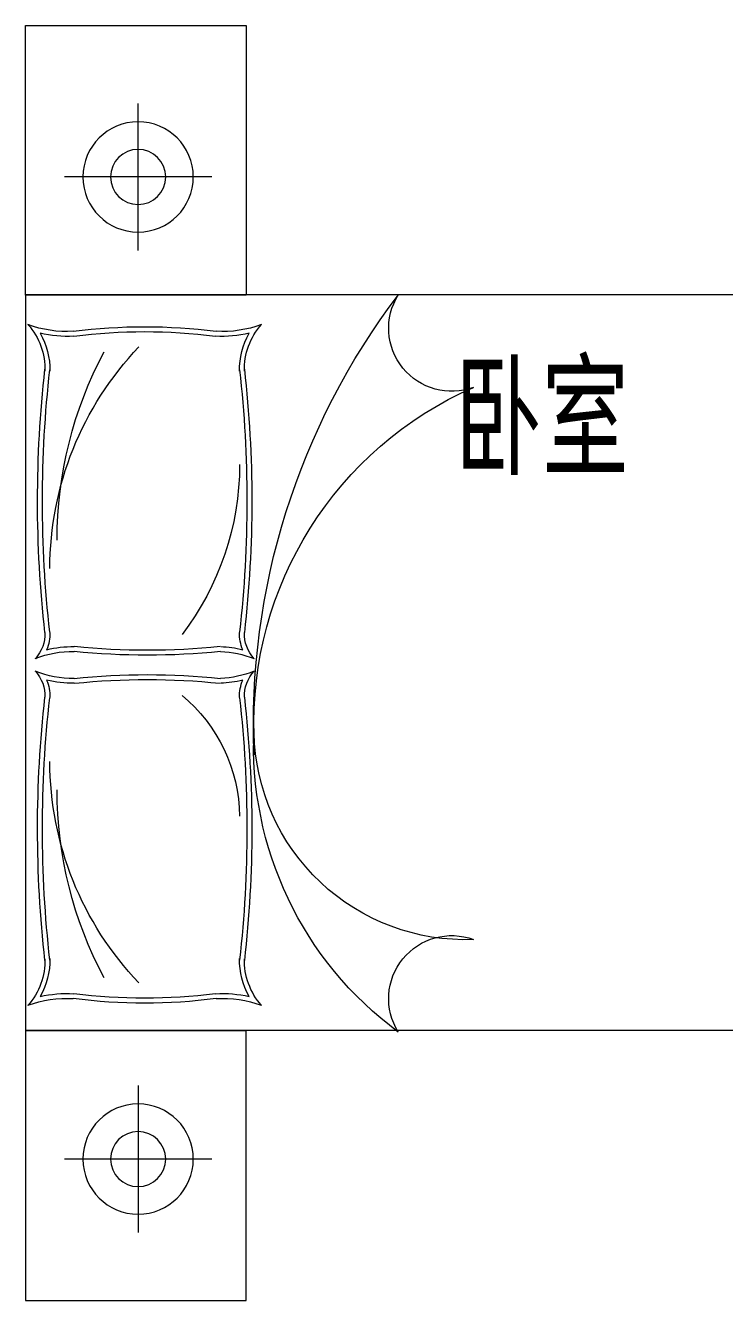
# Model space of a CAD drawing. Extents: x 72956 to 162056, y -6841 to 35159.
# Drawn here: x 88851 to 90276, y 8072 to 10672 of the extents above; entities that cross this region are included whole.
import ezdxf

# ---------------------------------------------------------------- set-up
doc = ezdxf.new("R2010")
doc.units = 0
doc.header["$LTSCALE"] = 1000
doc.header["$MEASUREMENT"] = 0
doc.layers.add('-厨卫', color=154, linetype='CONTINUOUS')
doc.layers.add('-文字', color=7, linetype='CONTINUOUS')
doc.layers.add('-家具', color=44, linetype='CONTINUOUS', lineweight=9)
doc.styles.add('样式 1', font='SIMHEI.TTF', dxfattribs={"width": 0.65, "height": 500})

# ---------------------------------------------------------------- blocks, each defined once
blk = doc.blocks.new('www')
at = {"layer": '-家具'}
for p, q in [((181273.2, 99501.4, 174879.8), (180823.2, 99501.4, 174879.8)), ((180823.2, 99501.4, 174879.8), (180823.2, 98951.4, 174879.8)), ((180823.2, 99501.4, 174879.8), (180823.2, 98951.4, 174879.8)), ((181273.2, 98951.4, 174879.8), (181273.2, 99501.4, 174879.8)), ((181043.7, 99042.5, 174879.8), (181043.7, 99342.5, 174879.8)), ((181043.7, 99042.5, 174879.8), (181043.7, 99342.5, 174879.8)), ((180893.7, 99192.5, 174879.8), (181193.7, 99192.5, 174879.8)), ((180893.7, 99192.5, 174879.8), (181193.7, 99192.5, 174879.8)), ((179323.2, 98952.1, 174879.8), (181273.2, 98952.1, 174879.8)), ((179323.2, 98952.1, 174879.8), (181273.2, 98952.1, 174879.8)), ((180823.2, 98952.1, 174879.8), (181273.2, 98952.1, 174879.8)), ((180823.2, 98952.1, 174879.8), (181273.2, 98952.1, 174879.8)), ((180823.2, 98951.4, 174879.8), (181273.2, 98951.4, 174879.8)), ((181273.2, 98952.1, 174879.8), (181273.2, 97452.1, 174879.8)), ((179323.2, 97452.1, 174879.8), (181273.2, 97452.1, 174879.8)), ((179323.2, 97452.1, 174879.8), (181273.2, 97452.1, 174879.8)), ((180823.2, 97452.1, 174879.8), (181273.2, 97452.1, 174879.8)), ((180823.2, 96901.4, 174879.8), (180823.2, 97451.4, 174879.8)), ((180823.2, 97451.4, 174879.8), (181273.2, 97451.4, 174879.8)), ((180823.2, 96901.4, 174879.8), (180823.2, 97451.4, 174879.8)), ((181273.2, 97451.4, 174879.8), (181273.2, 96901.4, 174879.8)), ((181043.7, 97339.7, 174879.8), (181043.7, 97039.7, 174879.8)), ((181043.7, 97339.7, 174879.8), (181043.7, 97039.7, 174879.8)), ((180893.7, 97189.7, 174879.8), (181193.7, 97189.7, 174879.8)), ((180893.7, 97189.7, 174879.8), (181193.7, 97189.7, 174879.8)), ((181273.2, 96901.4, 174879.8), (180823.2, 96901.4, 174879.8))]:
    blk.add_line(p, q, dxfattribs=at)
for centre, radius in [((181043.7, 99192.5, 174879.8), 112.5), ((181043.7, 99192.5, 174879.8), 112.5), ((181043.7, 99192.5, 174879.8), 56.2), ((181043.7, 99192.5, 174879.8), 56.2), ((181043.7, 97189.7, 174879.8), 112.5), ((181043.7, 97189.7, 174879.8), 112.5), ((181043.7, 97189.7, 174879.8), 56.2), ((181043.7, 97189.7, 174879.8), 56.2)]:
    blk.add_circle(centre, radius, dxfattribs=at)
for centre, radius, start, end in [((180404.3, 98883.9, 174879.8), 128.5, 249.7966, 32.0473), ((180404.3, 98883.9, 174879.8), 128.5, 249.7966, 32.0473), ((179359.1, 98075.1, 174879.8), 1449.5, 357.557, 37.2322), ((179359.1, 98075.1, 174879.8), 1449.5, 357.557, 37.2322), ((180689.4, 98800.3, 174879.8), 137.5, 358.4473, 41.5839), ((180871.1, 99102.5, 174879.8), 225.2, 249.515, 273.4755), ((180689.4, 98800.3, 174879.8), 137.5, 358.4473, 41.5839), ((180871.1, 99102.5, 174879.8), 225.2, 249.515, 273.4755), ((181030.3, 97746.7, 174879.8), 1140.4, 82.668, 97.332), ((181030.3, 97746.7, 174879.8), 1140.4, 82.668, 97.332), ((181189.5, 99102.5, 174879.8), 225.2, 266.5245, 290.485), ((181189.5, 99102.5, 174879.8), 225.2, 266.5245, 290.485), ((181371.1, 98800.3, 174879.8), 137.5, 138.4161, 181.5527), ((181371.1, 98800.3, 174879.8), 137.5, 138.4161, 181.5527), ((180689.4, 98800.3, 174879.8), 147.4, 358.4473, 29.8513), ((180871.1, 99102.5, 174879.8), 235.1, 256.7699, 273.4755), ((180689.4, 98800.3, 174879.8), 147.4, 358.4473, 29.8513), ((180871.1, 99102.5, 174879.8), 235.1, 256.7699, 273.4755), ((181030.3, 97746.7, 174879.8), 1130.4, 82.668, 97.332), ((181030.3, 97746.7, 174879.8), 1130.4, 82.668, 97.332), ((181189.5, 99102.5, 174879.8), 235.1, 266.5245, 283.2301), ((181189.5, 99102.5, 174879.8), 235.1, 266.5245, 283.2301), ((181371.1, 98800.3, 174879.8), 147.4, 150.1487, 181.5527), ((181371.1, 98800.3, 174879.8), 147.4, 150.1487, 181.5527), ((180566.3, 98392, 174879.8), 657.5, 0.1828, 43.6406), ((180566.3, 98392, 174879.8), 657.5, 0.1828, 43.6406), ((180394.4, 98452.5, 174879.8), 814.4, 359.9648, 28.0601), ((180394.4, 98452.5, 174879.8), 814.4, 359.9648, 28.0601), ((183208.8, 98531.6, 174879.8), 2396.9, 173.5639, 186.4254), ((183208.8, 98531.6, 174879.8), 2396.9, 173.5639, 186.4254), ((178851.8, 98531.6, 174879.8), 2396.9, 353.5746, 6.4361), ((178851.8, 98531.6, 174879.8), 2396.9, 353.5746, 6.4361), ((183209.4, 98531.6, 174879.8), 2387.5, 173.559, 186.4303), ((183209.4, 98531.6, 174879.8), 2387.5, 173.559, 186.4303), ((178851.2, 98531.6, 174879.8), 2387.5, 353.5697, 6.441), ((178851.2, 98531.6, 174879.8), 2387.5, 353.5697, 6.441), ((180059.8, 98078.5, 174879.8), 747.7, 357.9509, 66.332), ((180059.8, 98078.5, 174879.8), 747.7, 357.9509, 66.332), ((181407.8, 98606.3, 174879.8), 571, 180.0492, 217.4017), ((181407.8, 98606.3, 174879.8), 571, 180.0492, 217.4017), ((180751.2, 98261, 174879.8), 75.8, 317.8595, 1.8012), ((180751.2, 98261, 174879.8), 75.8, 317.8595, 1.8012), ((180751.2, 98261, 174879.8), 85.7, 337.5713, 1.8012), ((180751.2, 98261, 174879.8), 85.7, 337.5713, 1.8012), ((181309.4, 98261, 174879.8), 85.7, 178.1988, 202.4287), ((181309.4, 98261, 174879.8), 85.7, 178.1988, 202.4287), ((181309.4, 98261, 174879.8), 75.8, 178.1988, 222.1405), ((181309.4, 98261, 174879.8), 75.8, 178.1988, 222.1405), ((180881, 98033.3, 174879.8), 201.5, 91.6077, 104.5516), ((180881, 98033.3, 174879.8), 201.5, 91.6077, 104.5516), ((181024.9, 99684.1, 174879.8), 1456.9, 264.1588, 275.8412), ((181024.9, 99684.1, 174879.8), 1456.9, 264.1588, 275.8412), ((181179.6, 98033.3, 174879.8), 201.5, 75.4484, 91.6077), ((181179.6, 98033.3, 174879.8), 201.5, 75.4484, 91.6077), ((180881, 98033.3, 174879.8), 191.6, 91.6077, 112.6023), ((180881, 98033.3, 174879.8), 191.6, 91.6077, 112.6023), ((181024.9, 99684.1, 174879.8), 1466.9, 264.1588, 275.8412), ((181024.9, 99684.1, 174879.8), 1466.9, 264.1588, 275.8412), ((181179.6, 98033.3, 174879.8), 191.6, 67.3977, 91.6077), ((181179.6, 98033.3, 174879.8), 191.6, 67.3977, 91.6077), ((180751.2, 98133.8, 174879.8), 75.8, 358.1988, 42.1405), ((180881, 98361.5, 174879.8), 191.6, 247.3977, 268.3923), ((180751.2, 98133.8, 174879.8), 75.8, 358.1988, 42.1405), ((180881, 98361.5, 174879.8), 191.6, 247.3977, 268.3923), ((181024.9, 96710.7, 174879.8), 1466.9, 84.1588, 95.8412), ((181024.9, 96710.7, 174879.8), 1466.9, 84.1588, 95.8412), ((181179.6, 98361.5, 174879.8), 191.6, 268.3923, 292.6023), ((181179.6, 98361.5, 174879.8), 191.6, 268.3923, 292.6023), ((181309.4, 98133.8, 174879.8), 75.8, 137.8595, 181.8012), ((181309.4, 98133.8, 174879.8), 75.8, 137.8595, 181.8012), ((180751.2, 98133.8, 174879.8), 85.7, 358.1988, 22.4287), ((180881, 98361.5, 174879.8), 201.5, 255.4484, 268.3923), ((180751.2, 98133.8, 174879.8), 85.7, 358.1988, 22.4287), ((180881, 98361.5, 174879.8), 201.5, 255.4484, 268.3923), ((181024.9, 96710.7, 174879.8), 1456.9, 84.1588, 95.8412), ((181024.9, 96710.7, 174879.8), 1456.9, 84.1588, 95.8412), ((181179.6, 98361.5, 174879.8), 201.5, 268.3923, 284.5516), ((181179.6, 98361.5, 174879.8), 201.5, 268.3923, 284.5516), ((181309.4, 98133.8, 174879.8), 85.7, 157.5713, 181.8012), ((181309.4, 98133.8, 174879.8), 85.7, 157.5713, 181.8012), ((183208.8, 97863.2, 174879.8), 2396.9, 173.5746, 186.4361), ((183208.8, 97863.2, 174879.8), 2396.9, 173.5746, 186.4361), ((183209.4, 97863.2, 174879.8), 2387.5, 173.5697, 186.441), ((183209.4, 97863.2, 174879.8), 2387.5, 173.5697, 186.441), ((181161.4, 97885.5, 174879.8), 324.6, 129.6644, 179.3734), ((181161.4, 97885.5, 174879.8), 324.6, 129.6644, 179.3734), ((178851.2, 97863.2, 174879.8), 2387.5, 353.559, 6.4303), ((178851.2, 97863.2, 174879.8), 2387.5, 353.559, 6.4303), ((178851.8, 97863.2, 174879.8), 2396.9, 353.5639, 6.4254), ((178851.8, 97863.2, 174879.8), 2396.9, 353.5639, 6.4254), ((180377.2, 98067, 174879.8), 429.9, 267.6952, 358.9405), ((180377.2, 98067, 174879.8), 429.9, 267.6952, 358.9405), ((180083, 98032.5, 174879.8), 725.2, 306.3893, 2.7692), ((180083, 98032.5, 174879.8), 725.2, 306.3893, 2.7692), ((180566.3, 98002.8, 174879.8), 657.5, 316.3594, 359.8172), ((180566.3, 98002.8, 174879.8), 657.5, 316.3594, 359.8172), ((180394.4, 97942.3, 174879.8), 814.4, 331.9399, 0.0352), ((180394.4, 97942.3, 174879.8), 814.4, 331.9399, 0.0352), ((180404.3, 97516.9, 174879.8), 128.5, 327.9527, 110.2034), ((180404.3, 97516.9, 174879.8), 128.5, 327.9527, 110.2034), ((180689.4, 97594.5, 174879.8), 137.5, 318.4161, 1.5527), ((180689.4, 97594.5, 174879.8), 137.5, 318.4161, 1.5527), ((180689.4, 97594.5, 174879.8), 147.4, 330.1487, 1.5527), ((180689.4, 97594.5, 174879.8), 147.4, 330.1487, 1.5527), ((181371.1, 97594.5, 174879.8), 147.4, 178.4473, 209.8513), ((181371.1, 97594.5, 174879.8), 147.4, 178.4473, 209.8513), ((181371.1, 97594.5, 174879.8), 137.5, 178.4473, 221.5839), ((181371.1, 97594.5, 174879.8), 137.5, 178.4473, 221.5839), ((180871.1, 97292.3, 174879.8), 235.1, 86.5245, 103.2301), ((180871.1, 97292.3, 174879.8), 235.1, 86.5245, 103.2301), ((181030.3, 98648.1, 174879.8), 1130.4, 262.668, 277.332), ((181030.3, 98648.1, 174879.8), 1130.4, 262.668, 277.332), ((181189.5, 97292.3, 174879.8), 235.1, 76.7699, 93.4755), ((181189.5, 97292.3, 174879.8), 235.1, 76.7699, 93.4755), ((180871.1, 97292.3, 174879.8), 225.2, 86.5245, 110.485), ((180871.1, 97292.3, 174879.8), 225.2, 86.5245, 110.485), ((181030.3, 98648.1, 174879.8), 1140.4, 262.668, 277.332), ((181030.3, 98648.1, 174879.8), 1140.4, 262.668, 277.332), ((181189.5, 97292.3, 174879.8), 225.2, 69.515, 93.4755), ((181189.5, 97292.3, 174879.8), 225.2, 69.515, 93.4755)]:
    blk.add_arc(centre, radius, start, end, dxfattribs=at)
blk = doc.blocks.new('A-6家具1')
at = {"layer": '-家具', "xscale": -1}
blk.add_blockref('www', (270124, 6085.7, -174879.8), dxfattribs=at)

msp = doc.modelspace()

# ---------------------------------------------------------------- block references
at = {"layer": '-厨卫'}
msp.add_blockref('A-6家具1', (0, -94914.713), dxfattribs=at)

# ---------------------------------------------------------------- texts
at = {"layer": '-文字', "insert": (90080.562, 9976.147), "char_height": 200, "width": 1860.46542, "attachment_point": 3, "style": '样式 1'}
msp.add_mtext('{\\fSimHei|b0|i0|c134|p2;卧室}', dxfattribs=at)

doc.saveas('drawing.dxf')
